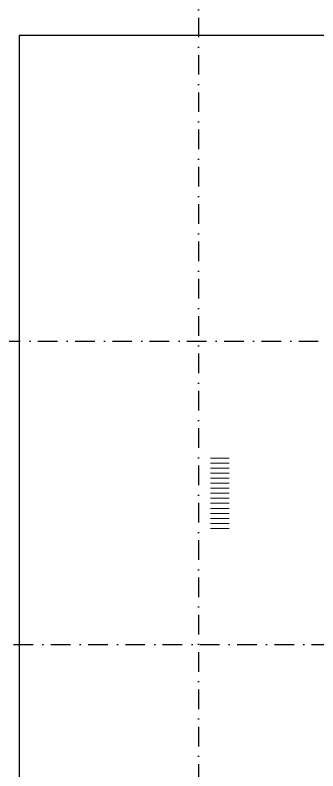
# Model space of a CAD drawing. Header units: millimetres. Extents: x -242231 to 419123, y -2399 to 525285.
# Drawn here: x -136716 to -131269, y 151887 to 165461 of the extents above; entities that cross this region are included whole.
import ezdxf

# ---------------------------------------------------------------- set-up
doc = ezdxf.new("R2010")
doc.units = ezdxf.units.MM
doc.linetypes.add('Dot & Dashed', pattern=[670.277762, 352.777767, -176.388884, 0, -141.111112])

msp = doc.modelspace()

# ---------------------------------------------------------------- linework, layer by layer
at = {"linetype": 'Dot & Dashed'}
for p, q in [((-133418.401, 178152.466), (-133418.401, 125178.533)), ((-140329.251, 159602.88), (-113097.989, 159602.88)), ((-140766.553, 154157.728), (-113085.034, 154157.728))]:
    msp.add_line(p, q, dxfattribs=at)
at = {"color": 255, "linetype": 'Continuous', "lineweight": 0}
for p, q in [((-132864.68, 157502.461), (-133202.265, 157502.461)), ((-132864.68, 157412.461), (-133202.265, 157412.461)), ((-132864.68, 157322.461), (-133202.265, 157322.461)), ((-132864.68, 157232.461), (-133202.265, 157232.461)), ((-132864.68, 157142.461), (-133202.265, 157142.461)), ((-132864.68, 157052.461), (-133202.265, 157052.461)), ((-132864.68, 156962.461), (-133202.265, 156962.461)), ((-132864.68, 156872.461), (-133202.265, 156872.461)), ((-132864.68, 156782.461), (-133202.265, 156782.461)), ((-132864.68, 156692.461), (-133202.265, 156692.461)), ((-132864.68, 156602.461), (-133202.265, 156602.461)), ((-132864.68, 156512.461), (-133202.265, 156512.461)), ((-132864.68, 156422.461), (-133202.265, 156422.461)), ((-132864.68, 156332.461), (-133202.265, 156332.461)), ((-132864.68, 156242.461), (-133202.265, 156242.461))]:
    msp.add_line(p, q, dxfattribs=at)
at = {"linetype": 'Continuous', "flags": 128}
msp.add_lwpolyline([(-108096.979, 165098.049), (-136640.8, 165098.049), (-136640.8, 146540.76), (-131095.312, 146540.76), (-131095.563, 146521.433), (-131095.563, 138129.991)], dxfattribs=at)

doc.saveas('drawing.dxf')
